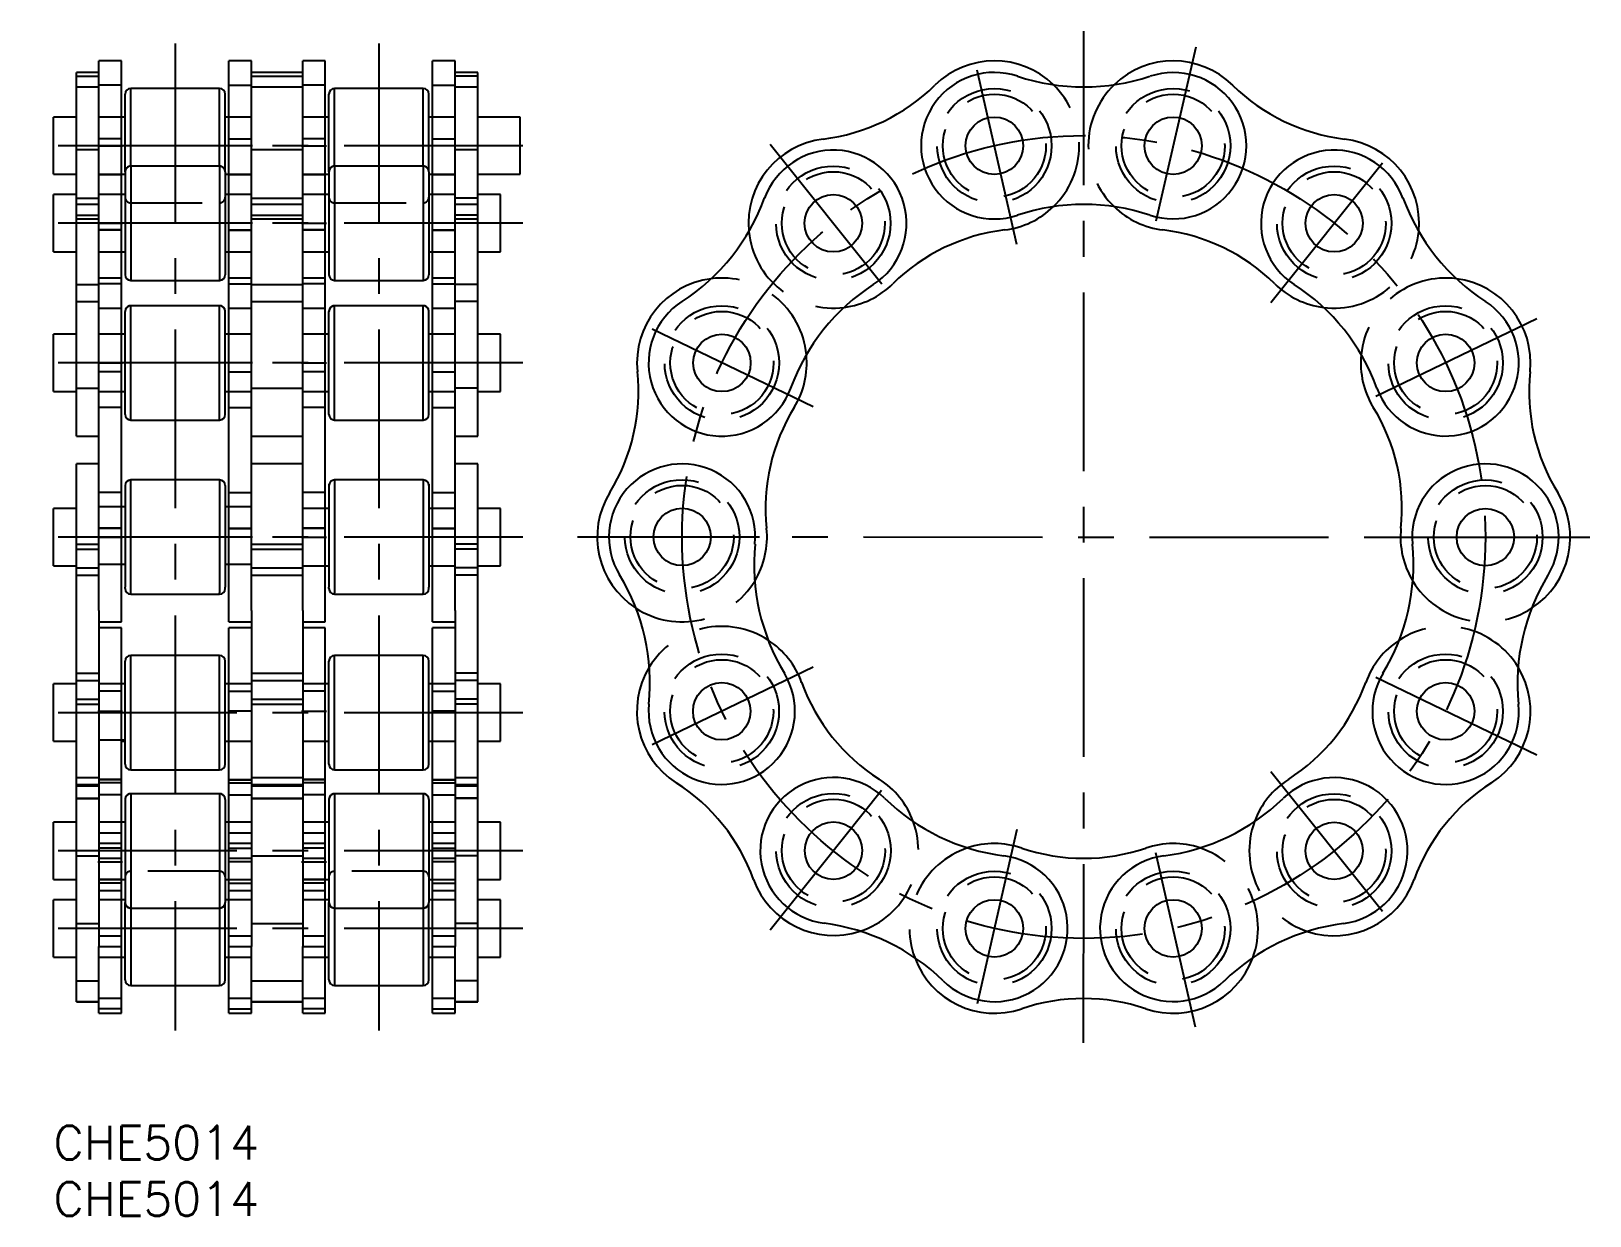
# Model space of a CAD drawing. Extents: x -2 to 136, y -8 to 97.
import ezdxf

# ---------------------------------------------------------------- set-up
doc = ezdxf.new("R2010")
doc.units = 0
doc.header["$LTSCALE"] = 0.5
doc.linetypes.add('CENTER', pattern=[50.8, 31.75, -6.35, 6.35, -6.35])
doc.linetypes.add('DASHED', pattern=[19.05, 12.7, -6.35])
for name, color, linetype in [('MSM_CENTER', 1, 'CENTER'), ('MSM_CONTINUOUS', 7, 'CONTINUOUS'), ('MSM_DASHED', 4, 'DASHED'), ('MSM_PART_NUMBER', 7, 'CONTINUOUS')]:
    doc.layers.add(name, color=color, linetype=linetype)
doc.styles.get("Standard").update_dxf_attribs({"font": 'txt.shx', "height": 3, "bigfont": 'bigfont.shx'})

msp = doc.modelspace()

# ---------------------------------------------------------------- linework, layer by layer
at = {"layer": 'MSM_CENTER'}
for p, q in [((91.49, 7.38), (91.51, 97.27)), ((10.8, 96.16), (10.8, 8.47)), ((28.9, 96.16), (28.9, 8.47)), ((85.56, 78.32), (81.56, 95.87)), ((101.44, 95.86), (97.43, 78.31)), ((63.66, 87.24), (74.88, 73.17)), ((108.12, 73.17), (119.35, 87.24)), ((41.68, 87.09), (-1.98, 87.09)), ((3.93, 87.09), (6.13, 87.09)), ((17.67, 87.09), (15.47, 87.09)), ((22.03, 87.09), (24.23, 87.09)), ((35.77, 87.09), (33.57, 87.09)), ((41.68, 80.2), (-1.98, 80.2)), ((41.68, 80.2), (-1.98, 80.2)), ((3.93, 80.2), (6.13, 80.2)), ((17.67, 80.2), (15.47, 80.2)), ((22.03, 80.2), (24.23, 80.2)), ((35.77, 80.2), (33.57, 80.2)), ((67.47, 63.89), (51.26, 71.7)), ((131.74, 71.7), (115.52, 63.89)), ((41.68, 67.79), (-1.98, 67.79)), ((41.68, 67.79), (-1.98, 67.79)), ((3.93, 67.79), (6.13, 67.79)), ((17.67, 67.79), (15.47, 67.79)), ((22.03, 67.79), (24.23, 67.79)), ((35.77, 67.79), (33.57, 67.79)), ((41.68, 52.31), (-1.98, 52.31)), ((3.93, 52.32), (6.13, 52.32)), ((17.67, 52.32), (15.47, 52.32)), ((22.03, 52.32), (24.23, 52.32)), ((35.77, 52.32), (33.57, 52.32)), ((46.55, 52.33), (136.44, 52.31)), ((46.84, 52.33), (64.84, 52.33)), ((118.16, 52.32), (136.16, 52.32)), ((67.47, 40.75), (51.26, 32.94)), ((131.73, 32.94), (115.52, 40.75)), ((41.68, 36.71), (-1.98, 36.71)), ((3.93, 36.84), (6.13, 36.84)), ((17.67, 36.84), (15.47, 36.84)), ((22.03, 36.84), (24.23, 36.84)), ((35.77, 36.84), (33.57, 36.84)), ((63.65, 17.41), (74.87, 31.48)), ((108.12, 31.48), (119.35, 17.4)), ((85.56, 26.33), (81.56, 8.78)), ((101.43, 8.78), (97.43, 26.33)), ((41.68, 24.43), (-1.98, 24.43)), ((41.68, 24.43), (-1.98, 24.43)), ((3.93, 23.46), (6.13, 23.46)), ((17.67, 23.46), (15.47, 23.46)), ((22.03, 23.46), (24.23, 23.46)), ((35.77, 23.46), (33.57, 23.46)), ((41.68, 17.54), (-1.98, 17.54)), ((41.68, 17.54), (-1.98, 17.54))]:
    msp.add_line(p, q, dxfattribs=at)
msp.add_circle((91.5, 52.32), 35.67, dxfattribs=at)
at = {"layer": 'MSM_CONTINUOUS'}
for p, q in [((6.03, 94.63), (4.03, 94.63)), ((4.03, 79.47), (4.03, 94.63)), ((6.03, 75.33), (6.03, 94.63)), ((17.57, 94.63), (15.57, 94.63)), ((15.57, 75.33), (15.57, 94.63)), ((17.57, 79.47), (17.57, 94.63)), ((24.13, 94.63), (22.13, 94.63)), ((22.13, 79.47), (22.13, 94.63)), ((24.13, 75.33), (24.13, 94.63)), ((35.67, 94.63), (33.67, 94.63)), ((33.67, 75.33), (33.67, 94.63)), ((35.67, 79.47), (35.67, 94.63)), ((4.03, 93.6), (2.03, 93.6)), ((2.03, 86.71), (2.03, 93.6)), ((22.13, 93.6), (17.57, 93.6)), ((37.67, 93.6), (35.67, 93.6)), ((37.67, 86.71), (37.67, 93.6)), ((6.03, 92.47), (4.03, 92.47)), ((6.36, 84.78), (6.36, 91.67)), ((6.86, 85.28), (6.86, 92.17)), ((14.74, 92.17), (6.86, 92.17)), ((14.74, 85.28), (14.74, 92.17)), ((15.24, 84.78), (15.24, 91.67)), ((15.57, 92.47), (17.57, 92.47)), ((24.13, 92.47), (22.13, 92.47)), ((24.46, 84.78), (24.46, 91.67)), ((32.84, 92.17), (24.96, 92.17)), ((24.96, 85.28), (24.96, 92.17)), ((32.84, 85.28), (32.84, 92.17)), ((33.34, 84.78), (33.34, 91.67)), ((33.67, 92.47), (35.67, 92.47)), ((0, 84.55), (0, 89.64)), ((2.03, 89.64), (0, 89.64)), ((6.36, 89.64), (6.03, 89.64)), ((15.57, 89.64), (15.24, 89.64)), ((24.46, 89.64), (24.13, 89.64)), ((33.67, 89.64), (33.34, 89.64)), ((41.45, 89.64), (37.67, 89.64)), ((41.45, 84.55), (41.45, 89.64)), ((6.03, 87.69), (4.03, 87.69)), ((15.57, 87.69), (17.57, 87.69)), ((24.13, 87.69), (22.13, 87.69)), ((33.67, 87.69), (35.67, 87.69)), ((4.03, 86.71), (2.03, 86.71)), ((2.03, 61.29), (2.03, 86.71)), ((22.13, 86.71), (17.57, 86.71)), ((37.67, 86.71), (35.67, 86.71)), ((37.67, 61.29), (37.67, 86.71)), ((0, 84.55), (2.03, 84.55)), ((6.03, 84.55), (6.36, 84.55)), ((6.36, 84.78), (6.36, 75.62)), ((14.74, 85.28), (6.86, 85.28)), ((6.86, 85.28), (6.86, 75.12)), ((14.74, 85.28), (14.74, 75.12)), ((15.24, 84.78), (15.24, 75.62)), ((15.24, 84.55), (15.57, 84.55)), ((24.13, 84.55), (24.46, 84.55)), ((24.46, 84.78), (24.46, 75.62)), ((32.84, 85.28), (24.96, 85.28)), ((24.96, 85.28), (24.96, 75.12)), ((32.84, 85.28), (32.84, 75.12)), ((33.34, 84.78), (33.34, 75.62)), ((33.34, 84.55), (33.67, 84.55)), ((37.67, 84.55), (41.45, 84.55)), ((0, 77.66), (0, 82.75)), ((2.03, 82.75), (0, 82.75)), ((2.03, 82.44), (4.03, 82.44)), ((6.36, 82.75), (6.03, 82.75)), ((15.57, 82.75), (15.24, 82.75)), ((17.57, 82.44), (22.13, 82.44)), ((24.46, 82.75), (24.13, 82.75)), ((33.67, 82.75), (33.34, 82.75)), ((37.67, 82.44), (35.67, 82.44)), ((39.7, 82.75), (37.67, 82.75)), ((39.7, 77.66), (39.7, 82.75)), ((4.03, 45.78), (4.03, 79.47)), ((17.57, 45.78), (17.57, 79.47)), ((22.13, 45.78), (22.13, 79.47)), ((35.67, 45.78), (35.67, 79.47)), ((0, 77.66), (2.03, 77.66)), ((0, 77.66), (0, 77.66)), ((0, 77.66), (2.03, 77.66)), ((6.03, 77.66), (6.36, 77.66)), ((6.03, 77.66), (6.36, 77.66)), ((15.24, 77.66), (15.57, 77.66)), ((15.24, 77.66), (15.57, 77.66)), ((24.13, 77.66), (24.46, 77.66)), ((24.13, 77.66), (24.46, 77.66)), ((33.34, 77.66), (33.67, 77.66)), ((33.34, 77.66), (33.67, 77.66)), ((37.67, 77.66), (39.7, 77.66)), ((37.67, 77.66), (39.7, 77.66)), ((39.7, 77.66), (39.7, 77.66)), ((6.03, 75.33), (4.03, 75.33)), ((6.03, 44.78), (6.03, 75.33)), ((6.36, 75.62), (6.36, 75.62)), ((6.86, 75.12), (14.74, 75.12)), ((6.86, 75.12), (6.86, 75.12)), ((6.86, 75.12), (14.74, 75.12)), ((14.74, 75.12), (14.74, 75.12)), ((15.24, 75.62), (15.24, 75.62)), ((17.57, 75.33), (15.57, 75.33)), ((15.57, 44.78), (15.57, 75.33)), ((24.13, 75.33), (22.13, 75.33)), ((24.13, 44.78), (24.13, 75.33)), ((24.46, 75.62), (24.46, 75.62)), ((24.96, 75.12), (32.84, 75.12)), ((24.96, 75.12), (24.96, 75.12)), ((24.96, 75.12), (32.84, 75.12)), ((32.84, 75.12), (32.84, 75.12)), ((33.34, 75.62), (33.34, 75.62)), ((35.67, 75.33), (33.67, 75.33)), ((33.67, 44.78), (33.67, 75.33)), ((2.03, 73.25), (4.03, 73.25)), ((6.36, 63.21), (6.36, 72.37)), ((6.86, 62.71), (6.86, 72.87)), ((14.74, 72.87), (6.86, 72.87)), ((14.74, 62.71), (14.74, 72.87)), ((15.24, 63.21), (15.24, 72.37)), ((17.57, 73.25), (22.13, 73.25)), ((24.46, 63.21), (24.46, 72.37)), ((24.96, 62.71), (24.96, 72.87)), ((32.84, 72.87), (24.96, 72.87)), ((32.84, 62.71), (32.84, 72.87)), ((33.34, 63.21), (33.34, 72.37)), ((37.67, 73.25), (35.67, 73.25)), ((0, 65.25), (0, 70.34)), ((2.03, 70.34), (0, 70.34)), ((6.36, 70.34), (6.03, 70.34)), ((15.57, 70.34), (15.24, 70.34)), ((24.46, 70.34), (24.13, 70.34)), ((33.67, 70.34), (33.34, 70.34)), ((39.7, 70.34), (37.67, 70.34)), ((39.7, 65.25), (39.7, 70.34)), ((6.03, 67.01), (4.03, 67.01)), ((15.57, 67.01), (17.57, 67.01)), ((24.13, 67.01), (22.13, 67.01)), ((33.67, 67.01), (35.67, 67.01)), ((0, 65.25), (2.03, 65.25)), ((0, 65.25), (0, 65.25)), ((0, 65.25), (2.03, 65.25)), ((6.03, 65.25), (6.36, 65.25)), ((6.03, 65.25), (6.36, 65.25)), ((15.24, 65.25), (15.57, 65.25)), ((15.24, 65.25), (15.57, 65.25)), ((24.13, 65.25), (24.46, 65.25)), ((24.13, 65.25), (24.46, 65.25)), ((33.34, 65.25), (33.67, 65.25)), ((33.34, 65.25), (33.67, 65.25)), ((37.67, 65.25), (39.7, 65.25)), ((37.67, 65.25), (39.7, 65.25)), ((39.7, 65.25), (39.7, 65.25)), ((6.36, 63.21), (6.36, 63.21)), ((6.86, 62.71), (14.74, 62.71)), ((6.86, 62.71), (6.86, 62.71)), ((6.86, 62.71), (14.74, 62.71)), ((14.74, 62.71), (14.74, 62.71)), ((15.24, 63.21), (15.24, 63.21)), ((24.46, 63.21), (24.46, 63.21)), ((24.96, 62.71), (32.84, 62.71)), ((24.96, 62.71), (24.96, 62.71)), ((24.96, 62.71), (32.84, 62.71)), ((32.84, 62.71), (32.84, 62.71)), ((33.34, 63.21), (33.34, 63.21)), ((2.03, 61.29), (4.03, 61.29)), ((2.03, 61.29), (2.03, 61.29)), ((2.03, 61.29), (4.03, 61.29)), ((17.57, 61.29), (22.13, 61.29)), ((17.57, 61.29), (22.13, 61.29)), ((35.67, 61.29), (37.67, 61.29)), ((35.67, 61.29), (37.67, 61.29)), ((37.67, 61.29), (37.67, 61.29)), ((4.03, 58.82), (2.03, 58.82)), ((2.03, 30.21), (2.03, 58.82)), ((22.13, 58.82), (17.57, 58.82)), ((37.67, 58.82), (35.67, 58.82)), ((37.67, 30.21), (37.67, 58.82)), ((6.36, 56.89), (6.36, 47.86)), ((14.74, 57.39), (6.86, 57.39)), ((6.86, 47.23), (6.86, 57.39)), ((14.74, 57.39), (14.74, 47.36)), ((15.24, 56.89), (15.24, 47.86)), ((24.46, 57.02), (24.46, 47.86)), ((32.84, 57.39), (24.96, 57.39)), ((24.96, 57.39), (24.96, 47.36)), ((32.84, 57.39), (32.84, 47.36)), ((33.34, 57.02), (33.34, 47.86)), ((6.03, 56.27), (4.03, 56.27)), ((15.57, 56.27), (17.57, 56.27)), ((24.13, 56.27), (22.13, 56.27)), ((33.67, 56.27), (35.67, 56.27)), ((2.03, 54.86), (0, 54.86)), ((0, 49.77), (0, 54.86)), ((6.36, 54.99), (6.03, 54.99)), ((15.57, 54.99), (15.24, 54.99)), ((24.46, 54.86), (24.13, 54.86)), ((39.7, 54.86), (37.67, 54.86)), ((39.7, 49.77), (39.7, 54.86)), ((6.03, 49.9), (6.36, 49.9)), ((15.24, 49.9), (15.57, 49.9)), ((0, 49.77), (2.03, 49.77)), ((2.03, 49.58), (4.03, 49.58)), ((17.57, 49.58), (22.13, 49.58)), ((24.13, 49.77), (24.46, 49.77)), ((33.34, 49.77), (33.67, 49.77)), ((37.67, 49.58), (35.67, 49.58)), ((37.67, 49.77), (39.7, 49.77)), ((6.36, 47.73), (6.36, 47.86)), ((6.86, 47.23), (14.74, 47.23)), ((14.74, 47.23), (14.74, 47.36)), ((15.24, 47.73), (15.24, 47.86)), ((24.46, 47.73), (24.46, 47.86)), ((24.96, 47.23), (24.96, 47.36)), ((24.96, 47.23), (32.84, 47.23)), ((32.84, 47.23), (32.84, 47.36)), ((33.34, 47.73), (33.34, 47.86)), ((4.03, 45.78), (4.03, 15.92)), ((17.57, 45.78), (17.57, 15.92)), ((22.13, 45.78), (22.13, 15.92)), ((35.67, 45.78), (35.67, 15.92)), ((4.03, 44.78), (6.03, 44.78)), ((4.03, 44.77), (6.03, 44.77)), ((6.03, 44.77), (6.03, 44.78)), ((15.57, 44.77), (15.57, 44.78)), ((15.57, 44.78), (17.57, 44.78)), ((15.57, 44.77), (17.57, 44.77)), ((22.13, 44.78), (24.13, 44.78)), ((22.13, 44.77), (24.13, 44.77)), ((24.13, 44.77), (24.13, 44.78)), ((33.67, 44.77), (33.67, 44.78)), ((33.67, 44.78), (35.67, 44.78)), ((33.67, 44.77), (35.67, 44.77)), ((6.03, 44.25), (4.03, 44.25)), ((6.03, 15.92), (6.03, 44.25)), ((15.57, 15.92), (15.57, 44.25)), ((17.57, 44.25), (15.57, 44.25)), ((24.13, 44.25), (22.13, 44.25)), ((24.13, 15.92), (24.13, 44.25)), ((33.67, 15.92), (33.67, 44.25)), ((35.67, 44.25), (33.67, 44.25)), ((14.74, 41.79), (6.86, 41.79)), ((6.86, 31.63), (6.86, 41.79)), ((14.74, 31.63), (14.74, 41.79)), ((32.84, 41.79), (24.96, 41.79)), ((24.96, 31.63), (24.96, 41.79)), ((32.84, 31.63), (32.84, 41.79)), ((6.36, 32.13), (6.36, 41.29)), ((15.24, 32.13), (15.24, 41.29)), ((24.46, 32.13), (24.46, 41.29)), ((33.34, 32.13), (33.34, 41.29)), ((2.03, 39.26), (0, 39.26)), ((0, 34.17), (0, 39.26)), ((6.36, 39.26), (6.03, 39.26)), ((15.57, 39.26), (15.24, 39.26)), ((24.46, 39.26), (24.13, 39.26)), ((33.67, 39.26), (33.34, 39.26)), ((39.7, 39.26), (37.67, 39.26)), ((39.7, 34.17), (39.7, 39.26)), ((2.03, 37.92), (4.03, 37.92)), ((17.57, 37.92), (22.13, 37.92)), ((37.67, 37.92), (35.67, 37.92)), ((0, 34.17), (2.03, 34.17)), ((6.03, 34.17), (6.36, 34.17)), ((37.67, 34.17), (39.7, 34.17)), ((6.03, 30.75), (4.03, 30.75)), ((6.86, 31.63), (14.74, 31.63)), ((15.57, 30.75), (17.57, 30.75)), ((24.13, 30.75), (22.13, 30.75)), ((24.96, 31.63), (32.84, 31.63)), ((33.67, 30.75), (35.67, 30.75)), ((2.03, 11.04), (2.03, 30.21)), ((2.03, 30.21), (4.03, 30.21)), ((14.74, 29.51), (6.86, 29.51)), ((6.86, 29.51), (6.86, 12.46)), ((14.74, 29.51), (14.74, 12.46)), ((17.57, 30.21), (22.13, 30.21)), ((32.84, 29.51), (24.96, 29.51)), ((24.96, 29.51), (24.96, 12.46)), ((32.84, 29.51), (32.84, 12.46)), ((35.67, 30.21), (37.67, 30.21)), ((37.67, 11.04), (37.67, 30.21)), ((6.36, 29.01), (6.36, 19.85)), ((15.24, 29.01), (15.24, 19.85)), ((24.46, 29.01), (24.46, 19.85)), ((33.34, 29.01), (33.34, 19.85)), ((2.03, 26.97), (0, 26.97)), ((0, 21.88), (0, 26.97)), ((6.36, 26.97), (6.03, 26.97)), ((15.57, 26.97), (15.24, 26.97)), ((24.46, 26.97), (24.13, 26.97)), ((33.67, 26.97), (33.34, 26.97)), ((39.7, 26.97), (37.67, 26.97)), ((39.7, 21.88), (39.7, 26.97)), ((0, 21.88), (2.03, 21.88)), ((0, 21.88), (0, 21.88)), ((0, 21.88), (2.03, 21.88)), ((6.03, 21.56), (4.03, 21.56)), ((6.03, 21.88), (6.36, 21.88)), ((6.03, 21.88), (6.36, 21.88)), ((15.24, 21.88), (15.57, 21.88)), ((15.24, 21.88), (15.57, 21.88)), ((15.57, 21.56), (17.57, 21.56)), ((24.13, 21.56), (22.13, 21.56)), ((24.13, 21.88), (24.46, 21.88)), ((24.13, 21.88), (24.46, 21.88)), ((33.34, 21.88), (33.67, 21.88)), ((33.34, 21.88), (33.67, 21.88)), ((33.67, 21.56), (35.67, 21.56)), ((37.67, 21.88), (39.7, 21.88)), ((37.67, 21.88), (39.7, 21.88)), ((39.7, 21.88), (39.7, 21.88)), ((2.03, 20.09), (0, 20.09)), ((0, 15), (0, 20.09)), ((6.36, 20.09), (6.03, 20.09)), ((6.36, 12.96), (6.36, 19.85)), ((15.57, 20.09), (15.24, 20.09)), ((15.24, 12.96), (15.24, 19.85)), ((24.46, 20.09), (24.13, 20.09)), ((24.46, 12.96), (24.46, 19.85)), ((33.67, 20.09), (33.34, 20.09)), ((33.34, 12.96), (33.34, 19.85)), ((39.7, 20.09), (37.67, 20.09)), ((39.7, 15), (39.7, 20.09)), ((6.86, 19.35), (14.74, 19.35)), ((24.96, 19.35), (32.84, 19.35)), ((2.03, 17.98), (4.03, 17.98)), ((17.57, 17.98), (22.13, 17.98)), ((37.67, 17.98), (35.67, 17.98)), ((4.03, 10), (4.03, 15.92)), ((4.03, 15.92), (6.03, 15.92)), ((6.03, 10), (6.03, 15.92)), ((15.57, 10), (15.57, 15.92)), ((15.57, 15.92), (17.57, 15.92)), ((17.57, 10), (17.57, 15.92)), ((22.13, 10), (22.13, 15.92)), ((22.13, 15.92), (24.13, 15.92)), ((24.13, 10), (24.13, 15.92)), ((33.67, 10), (33.67, 15.92)), ((33.67, 15.92), (35.67, 15.92)), ((35.67, 10), (35.67, 15.92)), ((0, 14.99), (0, 15)), ((0, 15), (2.03, 15)), ((0, 14.99), (2.03, 14.99)), ((6.03, 15), (6.36, 15)), ((6.03, 14.99), (6.36, 14.99)), ((15.24, 15), (15.57, 15)), ((15.24, 14.99), (15.57, 14.99)), ((24.13, 15), (24.46, 15)), ((24.13, 14.99), (24.46, 14.99)), ((33.34, 15), (33.67, 15)), ((33.34, 14.99), (33.67, 14.99)), ((37.67, 15), (39.7, 15)), ((37.67, 14.99), (39.7, 14.99)), ((39.7, 14.99), (39.7, 15)), ((2.03, 12.87), (4.03, 12.87)), ((6.36, 12.96), (6.36, 12.96)), ((6.86, 12.46), (6.86, 12.46)), ((6.86, 12.46), (14.74, 12.46)), ((6.86, 12.46), (14.74, 12.46)), ((14.74, 12.46), (14.74, 12.46)), ((15.24, 12.96), (15.24, 12.96)), ((17.57, 12.87), (22.13, 12.87)), ((24.46, 12.96), (24.46, 12.96)), ((24.96, 12.46), (24.96, 12.46)), ((24.96, 12.46), (32.84, 12.46)), ((24.96, 12.46), (32.84, 12.46)), ((32.84, 12.46), (32.84, 12.46)), ((33.34, 12.96), (33.34, 12.96)), ((37.67, 12.87), (35.67, 12.87)), ((2.03, 11.03), (2.03, 11.04)), ((2.03, 11.04), (4.03, 11.04)), ((2.03, 11.03), (4.03, 11.03)), ((4.03, 10), (6.03, 10)), ((15.57, 10), (17.57, 10)), ((17.57, 11.04), (22.13, 11.04)), ((17.57, 11.03), (22.13, 11.03)), ((22.13, 10), (24.13, 10)), ((33.67, 10), (35.67, 10)), ((35.67, 11.04), (37.67, 11.04)), ((35.67, 11.03), (37.67, 11.03)), ((37.67, 11.03), (37.67, 11.04))]:
    msp.add_line(p, q, dxfattribs=at)
for centre in [(83.56, 87.09), (99.44, 87.09), (69.26, 80.2), (113.74, 80.2), (59.36, 67.79), (123.64, 67.79), (55.83, 52.33), (127.17, 52.31), (59.35, 36.84), (123.64, 36.84), (69.27, 24.45), (113.74, 24.43), (83.56, 17.54), (99.44, 17.54)]:
    msp.add_circle(centre, 2.55, dxfattribs=at)
for centre, radius, start, end in [((83.56, 87.09), 7.54, 45.8753, 134.5063), ((99.44, 87.09), 7.54, 45.4937, 134.1028), ((83.56, 87.09), 6.51, 71.5684, 288.4316), ((91.5, 110.91), 18.6, 251.5684, 288.4316), ((99.44, 87.09), 6.5, 251.5684, 108.4316), ((6.86, 91.67), 0.5, 90, 180), ((14.74, 91.67), 0.5, 0, 90), ((24.96, 91.67), 0.5, 90, 180), ((32.84, 91.67), 0.5, 0, 90), ((66.29, 104.66), 17.1, 276.9217, 314.5063), ((116.71, 104.66), 17.1, 225.4937, 263.0783), ((69.26, 80.2), 7.54, 96.9217, 185.5581), ((113.74, 80.2), 7.54, 354.4473, 83.0783), ((69.26, 80.2), 6.5, 302.9964, 159.8596), ((113.74, 80.2), 6.5, 20.1404, 237.0036), ((6.86, 84.78), 0.5, 90, 180), ((14.74, 84.78), 0.5, 0, 90), ((24.96, 84.78), 0.5, 90, 180), ((32.84, 84.78), 0.5, 0, 90), ((45.69, 88.85), 18.6, 302.9964, 339.8596), ((83.56, 87.09), 7.54, 276.9217, 314.1247), ((91.5, 63.27), 18.6, 71.5684, 108.4316), ((99.44, 87.09), 7.54, 225.8567, 263.0783), ((137.31, 88.85), 18.6, 200.1404, 237.0036), ((86.53, 62.63), 17.1, 96.9217, 134.5063), ((96.47, 62.63), 17.1, 45.4937, 83.0783), ((6.86, 75.62), 0.5, 180, 270), ((6.86, 75.62), 0.5, 180, 270), ((14.74, 75.62), 0.5, 270, 0), ((14.74, 75.62), 0.5, 270, 0), ((24.96, 75.62), 0.5, 180, 270), ((24.96, 75.62), 0.5, 180, 270), ((32.84, 75.62), 0.5, 270, 0), ((32.84, 75.62), 0.5, 270, 0), ((59.36, 67.79), 7.54, 97.3033, 185.9343), ((69.26, 80.2), 7.54, 277.3062, 314.5063), ((113.74, 80.2), 7.54, 225.4937, 262.6967), ((123.64, 67.79), 7.54, 354.0647, 82.6833), ((82.93, 59.15), 18.6, 122.9964, 159.8596), ((100.07, 59.15), 18.6, 20.1404, 57.0036), ((6.86, 72.37), 0.5, 90, 180), ((14.74, 72.37), 0.5, 0, 90), ((24.96, 72.37), 0.5, 90, 180), ((32.84, 72.37), 0.5, 0, 90), ((59.36, 67.79), 6.51, 122.9964, 339.8596), ((123.64, 67.79), 6.5, 200.1404, 57.0036), ((59.36, 67.79), 7.54, 328.3497, 5.5527), ((123.64, 67.79), 7.54, 174.4289, 211.6493), ((34.85, 65.25), 17.1, 328.3497, 5.9343), ((148.15, 65.24), 17.1, 174.0647, 211.6493), ((80.34, 54.86), 17.1, 148.3497, 185.9343), ((102.66, 54.86), 17.1, 354.0647, 31.6493), ((6.86, 63.21), 0.5, 180, 270), ((6.86, 63.21), 0.5, 180, 270), ((14.74, 63.21), 0.5, 270, 0), ((14.74, 63.21), 0.5, 270, 0), ((24.96, 63.21), 0.5, 180, 270), ((24.96, 63.21), 0.5, 180, 270), ((32.84, 63.21), 0.5, 270, 0), ((32.84, 63.21), 0.5, 270, 0), ((55.83, 52.32), 6.5, 354.375, 211.2382), ((127.17, 52.31), 6.51, 328.7114, 185.5746), ((6.86, 56.89), 0.5, 90, 180), ((14.74, 56.89), 0.5, 0, 90), ((24.96, 56.89), 0.5, 90, 180), ((32.84, 56.89), 0.5, 0, 90), ((55.83, 52.32), 7.54, 148.3497, 237.0073), ((127.17, 52.31), 7.54, 303.0183, 31.6493), ((55.83, 52.32), 7.54, 328.7393, 5.9343), ((127.17, 52.31), 7.54, 174.0647, 211.2677), ((80.82, 49.86), 18.6, 174.375, 211.2382), ((102.18, 49.88), 18.6, 328.7114, 5.5746), ((34.37, 39.3), 18.6, 354.375, 31.2382), ((148.62, 39.28), 18.6, 148.7114, 185.5746), ((6.86, 47.73), 0.5, 180, 270), ((14.74, 47.73), 0.5, 270, 0), ((24.96, 47.73), 0.5, 180, 270), ((32.84, 47.73), 0.5, 270, 0), ((59.35, 36.84), 7.54, 19.8709, 56.9166), ((123.64, 36.84), 7.54, 123.0064, 160.2203), ((6.86, 41.29), 0.5, 90, 180), ((14.74, 41.29), 0.5, 0, 90), ((24.96, 41.29), 0.5, 90, 180), ((32.84, 41.29), 0.5, 0, 90), ((59.35, 36.84), 7.54, 148.6604, 237.4555), ((59.35, 36.84), 6.5, 174.375, 31.2382), ((123.64, 36.84), 6.51, 148.7114, 5.5746), ((123.64, 36.84), 7.54, 302.6357, 31.26), ((82.52, 45.22), 17.1, 199.8709, 237.4555), ((100.45, 45.18), 17.1, 302.6357, 340.2203), ((6.86, 32.13), 0.5, 180, 270), ((14.74, 32.13), 0.5, 270, 0), ((24.96, 32.13), 0.5, 180, 270), ((32.84, 32.13), 0.5, 270, 0), ((46.1, 16.07), 17.1, 19.8709, 57.4555), ((69.27, 24.45), 6.5, 45.7761, 262.6392), ((69.27, 24.45), 7.54, 20.083, 57.4555), ((113.74, 24.43), 7.54, 122.6357, 159.8387), ((113.74, 24.43), 6.51, 277.2824, 134.1456), ((136.93, 16.09), 17.1, 122.6357, 160.2203), ((6.86, 29.01), 0.5, 90, 180), ((14.74, 29.01), 0.5, 0, 90), ((24.96, 29.01), 0.5, 90, 180), ((32.84, 29.01), 0.5, 0, 90), ((86.78, 42.44), 18.6, 225.7761, 262.6392), ((96.25, 42.44), 18.6, 277.2824, 314.1456), ((83.56, 17.54), 7.54, 71.2077, 108.4107), ((99.44, 17.54), 7.54, 71.5792, 108.7923), ((83.56, 17.54), 6.51, 225.7761, 82.6392), ((91.5, 40.87), 17.1, 251.2077, 288.7923), ((99.44, 17.54), 6.5, 97.2824, 314.1456), ((69.27, 24.45), 7.54, 199.8709, 288.3323), ((113.74, 24.43), 7.54, 251.5893, 340.2203), ((6.86, 19.85), 0.5, 180, 270), ((14.74, 19.85), 0.5, 270, 0), ((24.96, 19.85), 0.5, 180, 270), ((32.84, 19.85), 0.5, 270, 0), ((66.05, -0.45), 18.6, 45.7761, 82.6392), ((116.92, -0.48), 18.6, 97.2824, 134.1456), ((83.56, 17.54), 7.54, 200.1613, 288.7923), ((99.44, 17.54), 7.54, 251.2077, 339.8327), ((6.86, 12.96), 0.5, 180, 270), ((6.86, 12.96), 0.5, 180, 270), ((14.74, 12.96), 0.5, 270, 0), ((14.74, 12.96), 0.5, 270, 0), ((24.96, 12.96), 0.5, 180, 270), ((24.96, 12.96), 0.5, 180, 270), ((32.84, 12.96), 0.5, 270, 0), ((32.84, 12.96), 0.5, 270, 0), ((91.5, -5.79), 17.1, 71.2077, 108.7923)]:
    msp.add_arc(centre, radius, start, end, dxfattribs=at)
at = {"layer": 'MSM_DASHED'}
for p, q in [((6.03, 94.63), (4.03, 94.63)), ((17.57, 94.63), (15.57, 94.63)), ((24.13, 94.63), (22.13, 94.63)), ((35.67, 94.63), (33.67, 94.63)), ((2.03, 93.26), (4.03, 93.26)), ((17.57, 93.26), (22.13, 93.26)), ((37.67, 93.26), (35.67, 93.26)), ((2.03, 92.31), (4.03, 92.31)), ((6.03, 92.47), (4.03, 92.47)), ((15.57, 92.47), (17.57, 92.47)), ((17.57, 92.31), (22.13, 92.31)), ((24.13, 92.47), (22.13, 92.47)), ((33.67, 92.47), (35.67, 92.47)), ((35.67, 92.31), (37.67, 92.31)), ((6.03, 89.64), (4.03, 89.64)), ((6.03, 89.63), (4.03, 89.63)), ((17.57, 89.64), (15.57, 89.64)), ((17.57, 89.63), (15.57, 89.63)), ((24.13, 89.64), (22.13, 89.64)), ((24.13, 89.63), (22.13, 89.63)), ((35.67, 89.64), (33.67, 89.64)), ((35.67, 89.63), (33.67, 89.63)), ((6.03, 87.69), (4.03, 87.69)), ((15.57, 87.69), (17.57, 87.69)), ((24.13, 87.69), (22.13, 87.69)), ((33.67, 87.69), (35.67, 87.69)), ((4.03, 86.71), (2.03, 86.71)), ((22.13, 86.71), (17.57, 86.71)), ((37.67, 86.71), (35.67, 86.71)), ((4.03, 84.55), (6.03, 84.55)), ((4.03, 84.54), (6.03, 84.54)), ((14.74, 85.28), (6.86, 85.28)), ((15.57, 84.55), (17.57, 84.55)), ((15.57, 84.54), (17.57, 84.54)), ((22.13, 84.55), (24.13, 84.55)), ((22.13, 84.54), (24.13, 84.54)), ((32.84, 85.28), (24.96, 85.28)), ((33.67, 84.55), (35.67, 84.55)), ((33.67, 84.54), (35.67, 84.54)), ((2.03, 82.75), (0, 82.75)), ((2.03, 82.44), (4.03, 82.44)), ((4.03, 81.87), (2.03, 81.87)), ((6.03, 82.75), (4.03, 82.75)), ((6.03, 82.75), (4.03, 82.75)), ((6.36, 82.75), (6.03, 82.75)), ((6.86, 82.01), (14.74, 82.01)), ((15.57, 82.75), (15.24, 82.75)), ((17.57, 82.75), (15.57, 82.75)), ((17.57, 82.75), (15.57, 82.75)), ((17.57, 82.44), (22.13, 82.44)), ((22.13, 81.87), (17.57, 81.87)), ((24.13, 82.75), (22.13, 82.75)), ((24.13, 82.75), (22.13, 82.75)), ((24.46, 82.75), (24.13, 82.75)), ((24.96, 82.01), (32.84, 82.01)), ((33.67, 82.75), (33.34, 82.75)), ((35.67, 82.75), (33.67, 82.75)), ((35.67, 82.75), (33.67, 82.75)), ((37.67, 82.44), (35.67, 82.44)), ((37.67, 81.87), (35.67, 81.87)), ((39.7, 82.75), (37.67, 82.75)), ((2.03, 80.92), (4.03, 80.92)), ((2.03, 80.59), (4.03, 80.59)), ((17.57, 80.92), (22.13, 80.92)), ((17.57, 80.59), (22.13, 80.59)), ((37.67, 80.92), (35.67, 80.92)), ((35.67, 80.59), (37.67, 80.59)), ((6.03, 79.61), (4.03, 79.61)), ((6.03, 79.6), (4.03, 79.6)), ((15.57, 79.61), (17.57, 79.61)), ((15.57, 79.6), (17.57, 79.6)), ((24.13, 79.61), (22.13, 79.61)), ((24.13, 79.6), (22.13, 79.6)), ((33.67, 79.61), (35.67, 79.61)), ((33.67, 79.6), (35.67, 79.6)), ((4.03, 77.66), (6.03, 77.66)), ((4.03, 77.66), (6.03, 77.66)), ((15.57, 77.66), (17.57, 77.66)), ((15.57, 77.66), (17.57, 77.66)), ((22.13, 77.66), (24.13, 77.66)), ((22.13, 77.66), (24.13, 77.66)), ((33.67, 77.66), (35.67, 77.66)), ((33.67, 77.66), (35.67, 77.66)), ((6.03, 75.33), (4.03, 75.33)), ((6.03, 74.83), (4.03, 74.83)), ((6.03, 74.82), (4.03, 74.82)), ((17.57, 75.33), (15.57, 75.33)), ((15.57, 74.83), (17.57, 74.83)), ((15.57, 74.82), (17.57, 74.82)), ((24.13, 75.33), (22.13, 75.33)), ((24.13, 74.83), (22.13, 74.83)), ((24.13, 74.82), (22.13, 74.82)), ((35.67, 75.33), (33.67, 75.33)), ((33.67, 74.83), (35.67, 74.83)), ((33.67, 74.82), (35.67, 74.82)), ((2.03, 74.75), (4.03, 74.75)), ((2.03, 74.75), (4.03, 74.75)), ((17.57, 74.75), (22.13, 74.75)), ((17.57, 74.75), (22.13, 74.75)), ((37.67, 74.75), (35.67, 74.75)), ((37.67, 74.75), (35.67, 74.75)), ((2.03, 73.25), (4.03, 73.25)), ((4.03, 72.66), (6.03, 72.66)), ((4.03, 72.66), (6.03, 72.66)), ((14.74, 72.87), (6.86, 72.87)), ((15.57, 72.66), (17.57, 72.66)), ((15.57, 72.66), (17.57, 72.66)), ((17.57, 73.25), (22.13, 73.25)), ((22.13, 72.66), (24.13, 72.66)), ((22.13, 72.66), (24.13, 72.66)), ((32.84, 72.87), (24.96, 72.87)), ((33.67, 72.66), (35.67, 72.66)), ((33.67, 72.66), (35.67, 72.66)), ((37.67, 73.25), (35.67, 73.25)), ((2.03, 70.34), (0, 70.34)), ((6.36, 70.34), (4.03, 70.34)), ((6.03, 70.34), (4.03, 70.34)), ((17.57, 70.34), (15.24, 70.34)), ((17.57, 70.34), (15.57, 70.34)), ((24.46, 70.34), (22.13, 70.34)), ((24.13, 70.34), (22.13, 70.34)), ((35.67, 70.34), (33.34, 70.34)), ((35.67, 70.34), (33.67, 70.34)), ((39.7, 70.34), (37.67, 70.34)), ((6.03, 67.01), (4.03, 67.01)), ((15.57, 67.01), (17.57, 67.01)), ((24.13, 67.01), (22.13, 67.01)), ((33.67, 67.01), (35.67, 67.01)), ((2.03, 65.55), (4.03, 65.55)), ((2.03, 65.55), (4.03, 65.55)), ((4.03, 65.25), (6.03, 65.25)), ((4.03, 65.25), (6.03, 65.25)), ((15.57, 65.25), (17.57, 65.25)), ((15.57, 65.25), (17.57, 65.25)), ((17.57, 65.55), (22.13, 65.55)), ((17.57, 65.55), (22.13, 65.55)), ((22.13, 65.25), (24.13, 65.25)), ((22.13, 65.25), (24.13, 65.25)), ((33.67, 65.25), (35.67, 65.25)), ((33.67, 65.25), (35.67, 65.25)), ((37.67, 65.55), (35.67, 65.55)), ((37.67, 65.55), (35.67, 65.55)), ((6.03, 63.84), (4.03, 63.84)), ((6.03, 63.83), (4.03, 63.83)), ((15.57, 63.84), (17.57, 63.84)), ((15.57, 63.83), (17.57, 63.83)), ((24.13, 63.84), (22.13, 63.84)), ((24.13, 63.83), (22.13, 63.83)), ((33.67, 63.84), (35.67, 63.84)), ((33.67, 63.83), (35.67, 63.83)), ((6.03, 56.27), (4.03, 56.27)), ((15.57, 56.27), (17.57, 56.27)), ((24.13, 56.27), (22.13, 56.27)), ((33.67, 56.27), (35.67, 56.27)), ((6.03, 54.99), (4.03, 54.99)), ((17.57, 54.99), (15.57, 54.99)), ((24.13, 54.86), (22.13, 54.86)), ((33.67, 54.86), (33.34, 54.86)), ((35.67, 54.86), (33.67, 54.86)), ((6.03, 53.1), (4.03, 53.1)), ((6.03, 53.09), (4.03, 53.09)), ((15.57, 53.1), (17.57, 53.1)), ((15.57, 53.09), (17.57, 53.09)), ((24.13, 53.1), (22.13, 53.1)), ((24.13, 53.09), (22.13, 53.09)), ((33.67, 53.1), (35.67, 53.1)), ((33.67, 53.09), (35.67, 53.09)), ((2.03, 51.68), (4.03, 51.68)), ((2.03, 51.23), (4.03, 51.23)), ((17.57, 51.68), (22.13, 51.68)), ((17.57, 51.23), (22.13, 51.23)), ((37.67, 51.68), (35.67, 51.68)), ((37.67, 51.23), (35.67, 51.23)), ((4.03, 49.9), (6.03, 49.9)), ((15.57, 49.9), (17.57, 49.9)), ((2.03, 48.94), (4.03, 48.94)), ((17.57, 48.94), (22.13, 48.94)), ((22.13, 49.77), (24.13, 49.77)), ((33.67, 49.77), (35.67, 49.77)), ((37.67, 48.94), (35.67, 48.94)), ((2.03, 40.22), (4.03, 40.22)), ((17.57, 40.22), (22.13, 40.22)), ((37.67, 40.22), (35.67, 40.22)), ((2.03, 39.58), (4.03, 39.58)), ((6.03, 39.26), (4.03, 39.26)), ((17.57, 39.26), (15.57, 39.26)), ((17.57, 39.58), (22.13, 39.58)), ((24.13, 39.26), (22.13, 39.26)), ((35.67, 39.26), (33.67, 39.26)), ((37.67, 39.58), (35.67, 39.58)), ((2.03, 37.47), (4.03, 37.47)), ((6.03, 38.62), (4.03, 38.62)), ((15.57, 38.62), (17.57, 38.62)), ((17.57, 37.47), (22.13, 37.47)), ((24.13, 38.62), (22.13, 38.62)), ((33.67, 38.62), (35.67, 38.62)), ((37.67, 37.47), (35.67, 37.47)), ((4.03, 34.29), (6.36, 34.29)), ((4.03, 34.29), (6.03, 34.29)), ((15.24, 34.17), (17.57, 34.17)), ((15.57, 34.17), (17.57, 34.17)), ((22.13, 34.17), (24.46, 34.17)), ((22.13, 34.17), (24.13, 34.17)), ((33.34, 34.17), (35.67, 34.17)), ((33.67, 34.17), (35.67, 34.17)), ((4.03, 30.93), (2.03, 30.93)), ((4.03, 30.93), (2.03, 30.93)), ((6.03, 30.78), (4.03, 30.78)), ((6.03, 30.49), (4.03, 30.49)), ((15.57, 30.78), (17.57, 30.78)), ((15.57, 30.49), (17.57, 30.49)), ((22.13, 30.93), (17.57, 30.93)), ((22.13, 30.93), (17.57, 30.93)), ((24.13, 30.78), (22.13, 30.78)), ((24.13, 30.49), (22.13, 30.49)), ((33.67, 30.78), (35.67, 30.78)), ((33.67, 30.49), (35.67, 30.49)), ((37.67, 30.93), (35.67, 30.93)), ((37.67, 30.93), (35.67, 30.93)), ((2.03, 30.33), (4.03, 30.33)), ((2.03, 29.1), (4.03, 29.1)), ((2.03, 29.09), (4.03, 29.09)), ((6.03, 29.42), (4.03, 29.42)), ((14.74, 29.51), (6.86, 29.51)), ((15.57, 29.42), (17.57, 29.42)), ((17.57, 30.33), (22.13, 30.33)), ((17.57, 29.1), (22.13, 29.1)), ((17.57, 29.09), (22.13, 29.09)), ((24.13, 29.42), (22.13, 29.42)), ((32.84, 29.51), (24.96, 29.51)), ((33.67, 29.42), (35.67, 29.42)), ((35.67, 30.33), (37.67, 30.33)), ((37.67, 29.1), (35.67, 29.1)), ((37.67, 29.09), (35.67, 29.09)), ((2.03, 26.97), (0, 26.97)), ((6.03, 26.97), (4.03, 26.97)), ((6.36, 26.97), (6.03, 26.97)), ((15.57, 26.97), (15.24, 26.97)), ((17.57, 26.97), (15.57, 26.97)), ((24.13, 26.97), (22.13, 26.97)), ((24.46, 26.97), (24.13, 26.97)), ((33.67, 26.97), (33.34, 26.97)), ((35.67, 26.97), (33.67, 26.97)), ((39.7, 26.97), (37.67, 26.97)), ((6.03, 26.01), (4.03, 26.01)), ((6.03, 25.08), (4.03, 25.08)), ((17.57, 26.01), (15.57, 26.01)), ((17.57, 25.08), (15.57, 25.08)), ((24.13, 26.01), (22.13, 26.01)), ((24.13, 25.08), (22.13, 25.08)), ((35.67, 26.01), (33.67, 26.01)), ((35.67, 25.08), (33.67, 25.08)), ((2.03, 23.99), (4.03, 23.99)), ((2.03, 23.99), (4.03, 23.99)), ((6.03, 24.68), (4.03, 24.68)), ((4.03, 23.77), (6.03, 23.77)), ((15.57, 24.68), (17.57, 24.68)), ((15.57, 23.77), (17.57, 23.77)), ((17.57, 23.99), (22.13, 23.99)), ((17.57, 23.99), (22.13, 23.99)), ((24.13, 24.68), (22.13, 24.68)), ((22.13, 23.77), (24.13, 23.77)), ((33.67, 24.68), (35.67, 24.68)), ((33.67, 23.77), (35.67, 23.77)), ((37.67, 23.99), (35.67, 23.99)), ((37.67, 23.99), (35.67, 23.99)), ((14.74, 22.62), (6.86, 22.62)), ((14.74, 22.62), (6.86, 22.62)), ((32.84, 22.62), (24.96, 22.62)), ((32.84, 22.62), (24.96, 22.62)), ((6.03, 21.88), (4.03, 21.88)), ((4.03, 21.88), (6.03, 21.88)), ((4.03, 20.92), (6.03, 20.92)), ((15.57, 21.88), (17.57, 21.88)), ((15.57, 21.88), (17.57, 21.88)), ((15.57, 20.92), (17.57, 20.92)), ((24.13, 21.88), (22.13, 21.88)), ((22.13, 21.88), (24.13, 21.88)), ((22.13, 20.92), (24.13, 20.92)), ((33.67, 21.88), (35.67, 21.88)), ((33.67, 21.88), (35.67, 21.88)), ((33.67, 20.92), (35.67, 20.92)), ((2.03, 20.08), (0, 20.08)), ((6.03, 20.09), (4.03, 20.09)), ((6.36, 20.08), (4.03, 20.08)), ((17.57, 20.08), (15.24, 20.08)), ((17.57, 20.09), (15.57, 20.09)), ((24.13, 20.09), (22.13, 20.09)), ((24.46, 20.08), (22.13, 20.08)), ((35.67, 20.08), (33.34, 20.08)), ((35.67, 20.09), (33.67, 20.09)), ((39.7, 20.08), (37.67, 20.08)), ((6.86, 19.35), (14.74, 19.35)), ((24.96, 19.35), (32.84, 19.35)), ((2.03, 17.97), (4.03, 17.97)), ((4.03, 16.89), (6.03, 16.89)), ((15.57, 16.89), (17.57, 16.89)), ((17.57, 17.97), (22.13, 17.97)), ((22.13, 16.89), (24.13, 16.89)), ((33.67, 16.89), (35.67, 16.89)), ((37.67, 17.97), (35.67, 17.97)), ((4.03, 15), (6.03, 15)), ((4.03, 14.99), (6.03, 14.99)), ((15.57, 15), (17.57, 15)), ((15.57, 14.99), (17.57, 14.99)), ((22.13, 15), (24.13, 15)), ((22.13, 14.99), (24.13, 14.99)), ((33.67, 15), (35.67, 15)), ((33.67, 14.99), (35.67, 14.99)), ((2.03, 12.87), (4.03, 12.87)), ((17.57, 12.87), (22.13, 12.87)), ((37.67, 12.87), (35.67, 12.87)), ((6.03, 11.31), (4.03, 11.31)), ((17.57, 11.31), (15.57, 11.31)), ((24.13, 11.31), (22.13, 11.31)), ((35.67, 11.31), (33.67, 11.31)), ((6.03, 10.4), (4.03, 10.4)), ((15.57, 10.4), (17.57, 10.4)), ((24.13, 10.4), (22.13, 10.4)), ((33.67, 10.4), (35.67, 10.4))]:
    msp.add_line(p, q, dxfattribs=at)
for centre, radius in [((83.56, 87.09), 5.08), ((83.56, 87.09), 4.58), ((99.44, 87.09), 5.08), ((99.44, 87.09), 4.58), ((69.26, 80.2), 5.08), ((69.26, 80.2), 4.58), ((113.74, 80.2), 5.08), ((113.74, 80.2), 4.58), ((59.36, 67.79), 5.08), ((59.36, 67.79), 4.58), ((123.64, 67.79), 5.08), ((123.64, 67.79), 4.58), ((55.83, 52.33), 5.08), ((55.83, 52.33), 4.58), ((127.17, 52.31), 5.08), ((127.17, 52.31), 4.58), ((59.35, 36.84), 5.08), ((123.64, 36.84), 5.08), ((59.35, 36.84), 4.58), ((123.64, 36.84), 4.58), ((69.27, 24.45), 5.08), ((113.74, 24.43), 5.08), ((69.27, 24.45), 4.58), ((113.74, 24.43), 4.58), ((83.56, 17.54), 5.08), ((99.44, 17.54), 5.08), ((83.56, 17.54), 4.58), ((99.44, 17.54), 4.58)]:
    msp.add_circle(centre, radius, dxfattribs=at)
for centre, radius, start, end in [((83.56, 87.09), 7.54, 314.1247, 45.8753), ((99.44, 87.09), 7.54, 134.1028, 225.8567), ((6.86, 84.78), 0.5, 90, 180), ((14.74, 84.78), 0.5, 0, 90), ((24.96, 84.78), 0.5, 90, 180), ((32.84, 84.78), 0.5, 0, 90), ((6.86, 82.51), 0.5, 180, 270), ((14.74, 82.51), 0.5, 270, 0), ((24.96, 82.51), 0.5, 180, 270), ((32.84, 82.51), 0.5, 270, 0), ((69.26, 80.2), 7.54, 185.5581, 277.3062), ((113.74, 80.2), 7.54, 262.6967, 354.4473), ((59.36, 67.79), 7.54, 5.5527, 97.3033), ((123.64, 67.79), 7.54, 82.6833, 174.4289), ((6.86, 72.37), 0.5, 90, 180), ((14.74, 72.37), 0.5, 0, 90), ((24.96, 72.37), 0.5, 90, 180), ((32.84, 72.37), 0.5, 0, 90), ((55.83, 52.32), 7.54, 237.0073, 328.7393), ((127.17, 52.31), 7.54, 211.2677, 303.0183), ((59.35, 36.84), 7.54, 56.9166, 148.6604), ((123.64, 36.84), 7.54, 31.26, 123.0064), ((6.86, 29.01), 0.5, 90, 180), ((14.74, 29.01), 0.5, 0, 90), ((24.96, 29.01), 0.5, 90, 180), ((32.84, 29.01), 0.5, 0, 90), ((69.27, 24.45), 7.54, 288.3323, 20.083), ((113.74, 24.43), 7.54, 159.8387, 251.5893), ((83.56, 17.54), 7.54, 108.4107, 200.1613), ((99.44, 17.54), 7.54, 339.8327, 71.5792), ((6.86, 22.12), 0.5, 90, 180), ((6.86, 22.12), 0.5, 90, 180), ((14.74, 22.12), 0.5, 0, 90), ((14.74, 22.12), 0.5, 0, 90), ((24.96, 22.12), 0.5, 90, 180), ((24.96, 22.12), 0.5, 90, 180), ((32.84, 22.12), 0.5, 0, 90), ((32.84, 22.12), 0.5, 0, 90), ((6.86, 19.85), 0.5, 180, 270), ((14.74, 19.85), 0.5, 270, 0), ((24.96, 19.85), 0.5, 180, 270), ((32.84, 19.85), 0.5, 270, 0)]:
    msp.add_arc(centre, radius, start, end, dxfattribs=at)

# ---------------------------------------------------------------- texts
at = {"layer": 'MSM_PART_NUMBER'}
for p in [(0, -3), (0, -8)]:
    msp.add_text('CHE5014', height=3, dxfattribs=at).set_placement(p)

doc.saveas('drawing.dxf')
